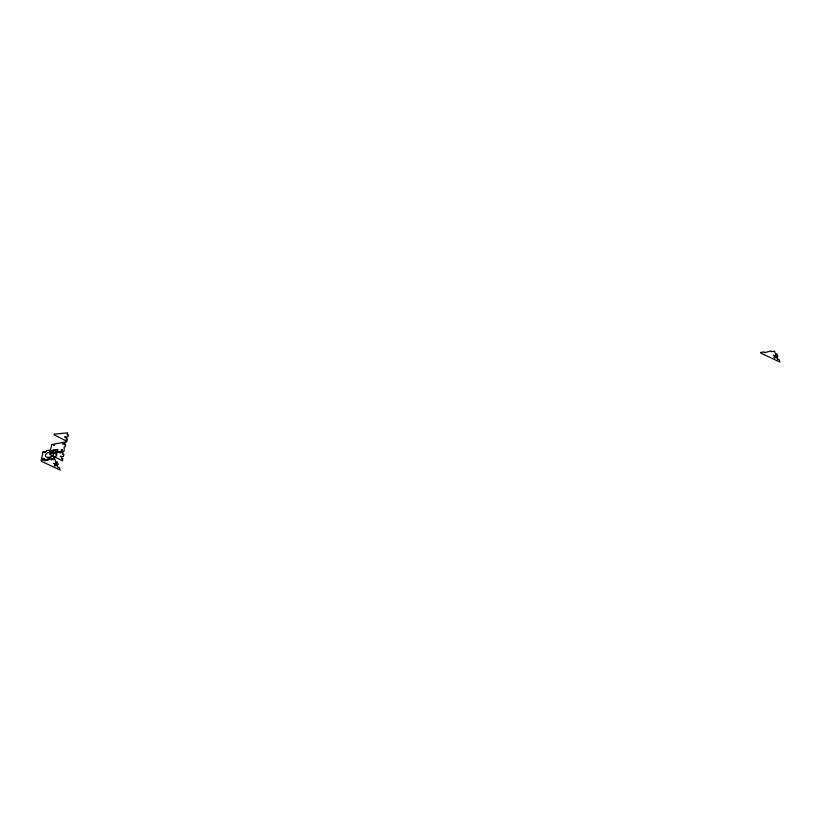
<?xml version="1.0" encoding="UTF-8"?>
<svg xmlns="http://www.w3.org/2000/svg" width="821" height="821" viewBox="0 0 821 821"><rect width="100%" height="100%" fill="white"/><g stroke="black" fill="none" stroke-linecap="round" stroke-linejoin="round"><path stroke-width="1.23" d="M54.268 434.176L54.114 434.832L66.932 441.267L67.445 439.102L66.101 439.297L66.604 437.131L67.948 436.926L68.451 434.761L67.106 434.966L67.609 432.8L54.319 434.165M53.611 463.372L54.289 463.526M54.258 463.66L53.581 463.526M55.612 463.065L56.29 463.218M54.412 465.579L55.099 465.733M56.249 463.372L55.592 463.249M55.028 465.918L54.381 465.712M56.423 465.281L57.101 465.435M57.06 465.589L56.392 465.456M773.331 355.36L774.008 355.514M773.977 355.647L773.3 355.514M775.332 355.052L776.009 355.216M774.131 357.566L774.819 357.72M775.968 355.37L775.311 355.236M774.778 357.874L774.1 357.71M776.143 357.268L776.82 357.422M776.779 357.576L776.122 357.443M760.821 352.425L764.187 351.922L764.484 352.753L770.898 350.916L771.206 351.737L774.562 351.234L775.578 353.995L776.923 353.789L777.928 356.55L776.584 356.755L777.6 359.516L778.934 359.311L779.95 362.071L761.077 353.276L760.769 352.435M43.061 458.918L44.057 458.652L43.072 458.857M44.621 452.186L45.627 451.93L44.642 452.135M53.468 457.359L54.463 457.092L53.478 457.328M55.048 450.626L56.044 450.36L55.048 450.596M54.812 464.388L55.838 464.563L54.822 464.337M774.531 356.376L775.558 356.55L774.542 356.324M52.236 451.293L53.252 451.057L52.246 451.252M53.622 445.341L54.627 445.054L53.622 445.341M60.302 456.538L61.298 456.302L60.313 456.497M61.421 449.898L62.447 449.651L61.431 449.877M62.817 443.945L63.833 443.699L62.817 443.915M64.838 437.039L65.834 436.803L64.838 437.018M59.861 452.155L59.707 452.802L63.073 452.299L62.57 454.465L63.915 454.27L63.402 456.435L62.057 456.64L61.554 458.806L62.899 458.6L62.396 460.776L49.578 454.341L49.732 453.674L56.351 453.315L56.505 452.658L59.861 452.155M43.072 451.991L41.307 459.565L44.662 459.062L44.765 460.755L48.121 460.253L48.029 458.559L51.384 458.056L51.487 459.75L54.843 459.247L55.859 462.007L57.203 461.802L58.209 464.563L56.865 464.768L57.881 467.529L59.215 467.323L60.231 470.084L41.358 461.289L41.05 460.448L54.514 458.426L55.017 456.26L56.362 456.055L56.865 453.89L55.53 454.085L56.033 451.919L57.378 451.724L57.881 449.559L53.344 449.61L53.149 450.472L49.794 450.975L49.989 450.113L46.633 450.616L46.428 451.478L43.072 451.991M51.723 444.592L49.865 452.607L64.161 451.088L64.161 446.911L65.167 446.757L65.67 444.592L64.664 444.736L65.167 442.57L66.327 441.77L51.723 444.592M47.936 457.441A4.413 2.473 -20.1 0 0 53.745 453.325A4.413 2.473 -20.1 0 0 46.971 453.254A4.413 2.473 -20.1 0 0 47.936 457.441"/></g></svg>
